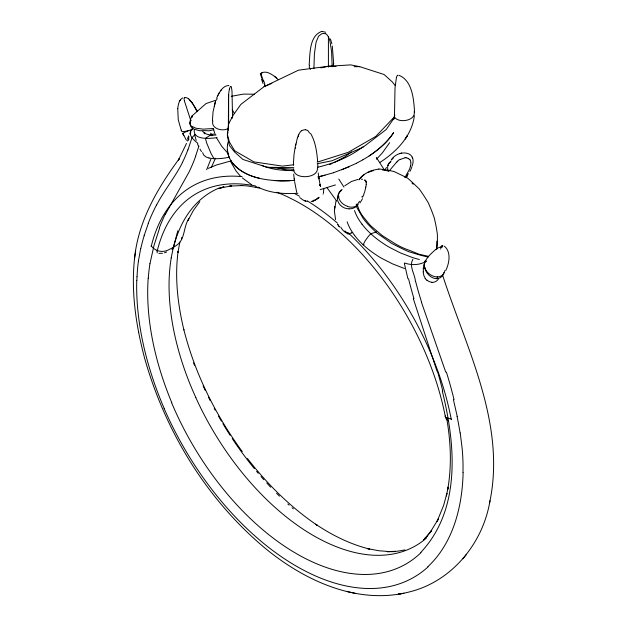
<?xml version="1.0" encoding="UTF-8"?>
<svg xmlns="http://www.w3.org/2000/svg" width="627" height="627" viewBox="0 0 627 627"><rect width="100%" height="100%" fill="white"/><g stroke="black" fill="none" stroke-linecap="round" stroke-linejoin="round"><path stroke-width="0.94" d="M232.546 117.382L232.006 91.581A50.097 10.651 -81.2 0 0 231.896 90.312L231.308 86.644L230.564 86.361M313.908 68.57L314.393 54.04L315.914 43.138A50.152 39.532 -25 0 1 316.306 41.578L318.579 36.17L321.549 33.889A5.627 4.436 -25 0 1 325.335 33.756M463 472.609L463.039 464.968A198.156 117.069 60.6 0 0 462.123 448.203L460.226 432.959M309.158 64.965C310.13 53.985 309.142 35.637 321.917 31.366M212.42 120.792L213.047 111.841L215.563 101.057M229.38 89.222A11.106 2.359 -81.2 0 0 228.675 94.23L228.612 95.124A25.911 1.662 -87.4 0 0 228.596 95.665L228.542 97.977A49.894 3.198 -87.4 0 0 228.51 99.748L228.338 129.954M293.334 165.214L293.992 154.791L295.67 143.998M136.874 280.488L137 276.734M227.546 144.79C224.803 163.138 243.597 175.004 259.272 178.186M394.446 117.962L394.994 88.799A50.097 10.651 -81.2 0 1 395.104 87.075L396.436 77.387M394.446 118.025L394.422 118.456M177.723 108.698C178.209 104.897 178.836 99.842 182.708 97.93M177.739 108.447L178.248 119.749L181.399 130.8M186.509 143.418L178.381 160.23L179.306 158.607C157.393 188.374 137.932 221.692 134.46 259.272C131.004 292.433 136.106 325.915 144.547 357.97C165.144 431.133 206.526 499.319 265.111 548.21C304.573 580.727 357.719 605.384 409.556 591.88C451.895 581.441 483.135 543.1 489.985 500.746M295.568 148.191L295.638 147.58M435.475 249.64C430.984 253.755 425.49 258.277 424.213 264.484A11.85 9.319 34.1 0 0 424.354 266.303L424.503 266.961M423.178 268.677L424.267 263.669M214.277 106.206L215.672 100.563M135.644 250.729L134.46 259.272M228.432 128.174C223.847 132.038 210.586 129.013 212.843 120.886M138.379 261.294L140.699 248.48M295.944 145.119L296.273 142.964M227.922 132.007L227.35 135.73L229.38 145.44L234.647 152.071L242.939 159.47L267.243 167.299L293.412 169.337M228.204 130.142L228.494 128.276M323.516 192.395L323.728 189.487A11.435 6.599 60 0 0 323.657 188.461M414.353 115.776C411.829 136.145 396.327 151.891 379.79 162.511M149.939 263.732L153.983 245.58L159.619 227.907M171.179 257.916L173.358 247.359L177.817 230.767M296.328 142.658L297.041 139.312A49.784 40.528 -7.8 0 1 297.457 137.807M323.414 192.936L323.493 192.505M489.46 503.457C506.702 424.166 466.261 348.541 442.662 275.355M151.091 246.301L151.178 245.847C155.684 251.733 163.294 253.136 169.737 249.201A46.719 32.722 13.9 0 0 172.55 247.814L174.141 246.905A46.719 32.722 13.9 0 0 176.618 245.228C185.388 239.42 183.217 226.77 188.86 218.721L188.069 220.289L193.453 210.335L199.801 201.682M410.701 165.52L410.505 166.327M179.855 242.132L177.927 252.603L178.107 251.388C174.619 277.651 177.731 304.369 183.923 329.998L183.829 329.637C194.942 373.668 215.586 415.011 242.281 451.644M227.436 144.806L228.267 141.443M365.823 186.901L365.87 186.697A4.75 1.505 -85.3 0 0 366.199 184.557M157.087 250.824L157.142 252.853M333.595 66.509L333.274 64.001M387.847 165.7L387.721 166.304A11.811 9.28 34.1 0 0 388.215 170.905M408.232 173.428L408.083 173.992A8.175 6.427 34.1 0 1 407.762 174.808A11.568 9.099 34.1 0 1 405.379 177.59M181.587 239.616L181.697 237.468M412.276 165.622C417.472 150.002 397.056 149.594 391.138 160.238M336.025 200.82L334.387 210.993L335.586 219.599M387.87 165.591L388.105 164.854M187.52 141.083L188.993 136.694M365.408 188.547L365.525 188.139M297.464 137.768L298.138 135.816A25.872 21.059 -7.8 0 1 298.319 135.369L298.632 134.664M198.892 146.067L195.616 156.162M144.132 235.611L148.317 223.447M411.994 166.602L411.241 168.624M187.912 149.978L192.027 137.603L195.193 134.382M210.844 159.25L206.636 169.745M309.417 65.271L309.244 67.316L310.522 69.299M445.413 415.74L445.186 416.657L446.267 419.11L448.258 420.929M189.989 134.045L190.2 133.512M337.514 198.124L337.42 198.344A11.913 10.675 23.5 0 1 341.401 190.483M394.877 114.976L393.827 117.484L375.777 136.427L348.244 152.322L317.191 162.166M190.663 132.407L190.906 131.842M216.636 98.102C218.988 93.023 222.319 85.711 228.879 85.468M211.26 167.574L215.476 158.231M293.71 168.835C292.809 179.949 318.492 178.891 317.419 168.02M394.697 117.32C398.639 123.347 416.069 121.011 414.204 111.543M410.959 169.314L409.893 171.453M445.813 270.425C449.293 263.222 451.362 252.023 444.441 246.207M165.418 214.285L188.852 172.394A295.027 174.753 57.7 0 0 195.679 156.217M191.697 130.134L192.818 128.002M362.296 196.259L361.92 197.011M182.418 162.612C174.909 177.457 164.188 190.381 156.523 205.139M204.143 133.919L204.88 132.493M394.649 117.257L386.201 129.53L362.962 147.29L332.192 160.708L317.286 163.725M217.694 95.727L218.016 95.124M218.917 93.423L219.215 92.874M441.204 247.344L441.518 246.795M441.8 246.301L442.137 245.768M385.417 169.165L386.444 167.472M359.522 201.275L357.147 204.974M412.895 259.296C408.741 266.169 414.972 274.164 415.419 281.327M389.633 142.69L382.486 152.714L376.482 159.25M180.498 99.693L179.808 100.735M404.87 177.59L409.525 169.227A61.901 38.153 24.5 0 0 410.379 166.343M347.382 206.385A12.336 9.695 34.1 0 0 350.031 207.035L350.705 207.114A8.175 6.427 34.1 0 0 351.731 207.161A11.568 9.099 34.1 0 0 356.591 205.789L356.967 205.248M388.936 171.234L396.444 162.362M393.505 132.767C385.848 144.21 374.828 152.957 362.962 159.72M393.607 132.775C387.361 142.274 378.465 149.649 369.099 155.943M423.405 539.878L427.026 536.391L424.973 538.374L431.65 530.528L429.879 532.785L438.383 518.929L437.105 521.405L443.681 505.252L446.886 493.363L446.369 495.965L448.133 487.116L447.654 489.687C451.902 466.049 450.797 441.729 446.651 418.17M221.417 89.732L220.618 90.743M426.611 536.861L431.65 530.528M462.961 558.743L466.574 554.244M192.669 128.214C186.384 133.817 193.382 139.719 197.858 143.348M440.42 247.336L441.925 245.839M420.811 552.403C461.284 509.226 455.5 444.457 442.301 391.107M392.016 159.234L393.638 157.596M311.157 201.557L315.224 200.279L319.104 197.34L315.804 199.668L313.429 200.421M317.685 198.626L318.477 197.905L317.474 198.798M397.048 161.837L397.722 161.28M318.093 198.226L318.688 197.732M344.764 185.804L351.386 181.509L357.907 179.424M351.52 151.891L345.069 156.734L333.823 162.816M363.441 146.412C350.023 156.868 333.909 163.467 317.427 167.299M171.963 249.577L172.84 248.645A8.778 5.071 60 0 0 173.358 247.367M435.553 249.57L438.249 247.869M395.276 85.625L392.353 81.988L384.061 74.503L359.757 66.674L350.752 64.887L328.415 66.243L298.444 70.193L264.038 86.683L240.799 104.443L233.173 115.258L228.636 123.848L227.35 134.374L229.38 141.945L234.647 150.754L253.943 161.891L282.315 166.108L293.797 164.783M364.013 174.933L363.433 175.325A26.718 17.775 -88.5 0 0 361.763 176.681A25.292 16.827 -88.5 0 0 359.216 179.518M194.464 129.632A92.145 20.236 -20.8 0 0 194.19 131.592L194.934 134.272L197.199 136.349A88.979 19.547 -20.8 0 0 198.359 136.921L200.515 137.619A76.807 16.866 -20.8 0 0 205.452 138.308A41.946 28.317 79.4 0 0 206.879 143.497L211.127 153.67L213.956 158.655L214.575 158.247M182.755 133.245L186.446 140.33M400.332 159.454L405.034 157.8M442.247 245.619L442.427 245.533A10.635 1.826 -67.2 0 1 442.529 245.494M356.418 163.263L363.025 159.752M367.978 172.644L368.723 172.276A26.718 21.953 -76.8 0 1 371.004 171.343A25.292 20.785 -76.8 0 1 373.339 170.709M188.21 130.761L182.543 133.41L183.821 135.722M356.473 163.302L341.637 169.823M262.18 72.693L261.467 73.006C265.926 70.475 271.076 73.868 274.65 76.47M424.871 261.984L426.054 261.561M425.341 261.78C419.055 265.213 411.351 265.37 404.509 262.987M264.038 86.683L271.828 83.367M208.211 168.404L216.48 164.979L231.355 160.818M329.473 164.619L332.083 163.537M349.341 166.696L333.517 172.707M438.884 247.555L439.817 247.257M164.407 252.838L166.633 252.023M335.453 184.918L320.178 189.652M312.481 201.298L314.049 200.805M191.987 129.562L191.063 129.875A11.85 2.618 -20.8 0 1 189.103 130.479L188.413 130.659M215.79 100.265L206.071 103.549L191.69 116.246A58.327 3.127 -62.9 0 0 190.647 119.02L189.62 123.37A73.147 16.224 -64 0 0 190.914 125.619L190.945 125.659A74.299 16.474 -64 0 0 192.771 126.725L195.93 128.229L203.14 129.131A50.246 24.077 -61.1 0 0 205.46 128.997L213.345 128.527M364.013 244.522L363.158 244.804A67.661 53.209 34.2 0 1 357.202 238.66L354.474 235.329M218.329 188.664L223.925 186.838L219.834 188.131L231.692 185.811L229.701 186.07L242.335 185.568L240.549 185.467L247.132 185.905L259.813 187.975M376.568 231.888L370.816 233.769A41.946 12.705 -29.7 0 0 368.206 236.638L365.157 240.799L363.158 244.804A75.922 59.706 34.2 0 0 372.179 252.187L377.666 255.926A88.164 69.331 34.2 0 0 381.404 258.191L392.478 263.849L403.968 268.309A91.73 72.136 34.2 0 0 404.556 268.481M401.695 153.043L400.089 153.537M318.046 176.986L333.54 172.762M394.234 118.879L392.902 119.216M188.296 130.69L187.551 130.871A11.639 2.571 -20.8 0 1 181.462 130.134M351.253 233.142L349.592 233.44M318.038 176.932L325.029 175.239M184.824 97.694L185.216 97.632M320.93 67.912L328.415 66.243L336.072 66.423M404.956 549.91L397.73 551.196L387.22 551.635L395.198 551.572L387.22 551.635M231.261 96.331L243.386 94.097L254.46 94.215M213.783 129.687L208.775 130.839L206.103 130.69A51.665 6.662 12.5 0 0 203.704 130.635L199.762 130.769L193.649 129.037A82.803 11.184 12.8 0 1 190.498 125.682L190.169 122.328A71.917 19.445 11.3 0 1 190.812 120.564A67.489 18.246 11.3 0 1 191.078 120.141M403.953 593.205L398.2 594.184L400.904 593.73M440.648 247.022L441.118 246.975M378.904 169.086L377.14 169.361A26.115 10.722 -0.3 0 0 369.264 171.484L363.973 174.533A26.115 14.687 -13.4 0 0 358.965 179.847M364.789 180.129L365.282 180.161A7.516 2.179 -83 0 1 365.447 180.247M162.495 253.269L158.882 253.355M221.315 158.451L218.611 158.647A67.661 14.86 -20.8 0 1 213.956 158.655M321.627 31.389L325.609 32.212M294.721 180.435L281.468 180.944L273.49 180.521M297.911 193.249C284.415 194.166 270.182 193.288 257.916 187.089M437.536 276.86L437.176 276.86M216.049 135.056L214.52 135.087A61.908 13.598 -20.8 0 1 210.719 134.923A71.415 15.683 -20.8 0 1 206.832 134.162L204.3 132.995L202.662 131.341M293.938 170.434C282.973 170.763 271.734 169.666 261.569 165.309M289.893 180.788C269.696 181.219 245.729 179.283 231.951 162.511M354.106 66.658L359.757 66.674M267.243 167.299L293.797 167.652M441.604 246.889L442.09 246.952M305.451 129.742L307.786 130.494L309.722 133.19M389.861 551.619L378.857 550.749L367.477 548.609L369.781 549.127C350.36 544.361 332.232 535.293 315.671 524.219L317.152 525.222C290.364 507.125 267.212 484.013 247.453 458.509M293.522 170.803L286.586 170.136L277.667 167.762M361.371 179.197L362.563 179.306M399.038 75.318C412.519 80.773 413.742 99.591 414.58 112.178M431.917 282.283L429.291 281.641L426.901 280.167M428.602 256.388L418.867 254.17L409.721 250.439A73.147 72.489 -29.2 0 1 400.724 246.756L400.543 246.67A74.299 73.633 -29.3 0 1 392.345 241.951L382.141 235.478L371.153 226.128A50.246 49.604 -66.2 0 1 368.284 223.008L362.022 215.186L359.616 211.08A28.866 27.032 -58 0 1 357.931 206.565L356.841 203.979M346.355 591.394L355.305 593.361M307.112 201.424L303.029 200.013L299.808 197.599M209.01 157.996L206.855 157.306A88.164 19.366 -20.8 0 1 205.695 156.742L203.571 154.932L202.654 152.627M304.456 200.64L305.561 201.008L304.22 200.554M425.2 261.2L425.921 261.506M445.601 417.394L451.307 419.126L451.448 419.706M257.956 187.747L255.887 186.893L258.191 187.849M251.748 184.793L242.32 177.943M231.582 117.625L232.366 118.166M276.382 77.897L278.294 79.66M344.921 230.885L345.367 231.292M188.492 98.839A10.635 10.408 -22.9 0 1 188.852 99.129L191.36 101.715A35.143 33.388 -41.1 0 1 192.301 102.914M411.994 183.076L413.217 184.197M345.814 231.7L347.601 233.354A9.091 4.906 59.5 0 1 340.727 227.092M210.562 133.167L212.827 135.322M211.62 135.785L210.711 134.93L205.46 138.301A68.429 15.032 -20.8 0 0 210.139 138.308L212.859 138.12A44.948 9.875 -20.8 0 0 217.02 137.595M189.425 99.654L193.132 104.411L197.113 111.661M228.385 153.819L221.786 146.373L216.644 138.018M240.682 176.43L236.003 170.952L230.728 161.742M362.006 224.223L364.781 227.585A68.429 53.812 34.2 0 0 370.816 233.769A76.807 60.396 34.2 0 0 379.931 241.191L385.472 244.945A88.979 69.973 34.2 0 0 389.234 247.218L400.402 252.893L411.97 257.352A92.145 72.466 34.2 0 0 419.4 259.5M337.498 224.004L339.497 227.013M192.301 102.914L197.286 111.151M326.933 187.583L336.621 200.993M337.929 224.748L338.972 226.331M425.239 278.333L423.86 275.567L423.131 271.875M376.325 157.369L384.586 170.285M338.784 179.048L343.949 187.112M310.561 133.379C315.585 141.851 316.831 151.969 317.662 161.609M320.483 186.423L319.77 184.495L320.248 185.38M199.989 149.093L201.455 151.601M328.368 36.687L328.681 37.346A25.872 21.059 -7.8 0 1 328.861 37.777L329.536 39.673A49.784 40.528 -7.8 0 1 329.959 41.178L331.605 51.751L332.169 66.76M232.225 109.545L233.346 111.692M233.597 112.202L234.098 113.221M197.552 144.022L198.688 146.569M319.935 184.871L320.46 186.054M195.836 397.573L192.458 389.923A203.759 117.641 60 0 1 171.226 257.948M260.832 73.351L261.287 74.77M192.128 117.406L191.69 116.246A63.492 31.311 -14.6 0 0 192.614 116.089M412.472 158.082L412.166 157.252M229.686 158.529L228.11 154.234L227.374 149.634M190.796 120.643L184.385 100.837M424.761 267.831L424.534 267.078M265.205 86.667L264.868 85.711M215.124 134.507L213.352 128.66M264.461 84.339L264.868 85.523A54.243 5.4 71.1 0 0 265.307 86.565M263.387 81.463L262.932 80.099M263.066 80.209L261.318 74.864M421.485 302.363L445.75 372.125M330.437 38.952L331.072 40.935M261.616 76.094L260.832 73.477M196.212 140.401L194.746 135.22M413.311 298.679L436.933 371.043M356.301 204.755L356.591 205.789M356.567 205.711L356.583 205.75A11.349 8.919 34.1 0 0 357.711 204.919M296.72 192.387L294.596 181.556M331.299 41.719L331.84 43.819M320.303 185.811L318.853 177.849M407.911 278.725L404.368 263.559M453.407 399.587L457.208 416.359M184.346 100.602L184.103 99.466M138.536 331.722L138.638 332.271M332.286 45.99L333.705 63.876M318.743 177.073L318.986 178.875L318.234 172.966M293.679 174.196L294.337 179.573M294.212 178.601L294.463 180.537M184.189 98.11L184.111 98.705M317.787 164.219L317.842 167.534M328.415 36.781L328.415 67.12M298.585 134.774L298.585 136.733M228.636 94.395L228.636 124.734M440.546 249.099A35.143 1.356 -65.8 0 1 440.891 248.449M444.911 270.527A10.965 8.621 34.1 0 1 437.607 276.977M437.74 277.283A12.65 5.98 82.6 0 1 436.4 278.702M424.651 267.212A11.913 9.452 55.5 0 0 436.173 278.686A11.02 8.739 55.5 0 0 443.869 272.51M437.144 276.993A11.639 9.154 34.1 0 1 424.887 267.87M442.654 246.725A0.807 0.564 6.5 0 1 442.49 246.881M442.834 245.768A4.028 0.69 -66.5 0 1 442.834 246.066M423.358 271.828A19.539 17.188 -52.1 0 1 423.444 268.677M426.869 280.214A11.568 10.424 -56.4 0 1 425.13 278.419M438.383 279.093A10.878 8.825 71.6 0 1 431.925 282.377M184.283 97.836A0.807 0.408 -10.5 0 1 184.581 97.687M188.445 98.8A7.736 7.579 -23.7 0 0 187.52 98.18L187.457 98.141A4.953 4.851 -25 0 0 186.995 97.922A4.028 3.95 -26.1 0 0 185.757 97.624M187.606 138.732A19.539 2.963 -63.8 0 1 188.57 135.863M188.523 140.182A11.568 1.254 -61.6 0 1 189.009 138.935M173.499 247.493A203.728 117.625 60 0 1 219.168 187.982M157.228 250.949A209.732 121.089 60 0 1 244.483 184.291A211.918 122.351 60 0 1 255.597 185.984M151.326 245.972A218.204 125.98 60 0 1 242.093 176.642M445.483 417.363A209.974 121.23 60 0 0 294.047 200.091L286.774 196.447A211.918 122.351 60 0 0 276.836 192.246M294.494 193.508A218.455 126.129 60 0 1 299.549 196.259M307.301 200.859A218.455 126.129 60 0 1 337.326 222.977M347.914 232.492A218.455 126.129 60 0 1 451.197 419.095M426.407 538.084A204.339 117.978 60 0 1 195.789 397.581M413.985 298.758A294.721 161.641 61.4 0 1 408.585 278.882M437.411 371.074A297.276 178.35 60.2 0 1 442.78 391.185M420.991 552.661A215.163 127.124 60.8 0 1 171.626 402.777M171.822 402.738A214.293 125.572 61.2 0 1 148.199 278.129M148.285 278.184A201.353 117.704 61.3 0 1 149.955 263.74M159.438 227.719A297.253 172.597 61.8 0 1 165.277 214.128M421.657 302.371A247.085 137.438 61 0 1 415.599 281.366M446.4 372.148A304.84 182.708 60.2 0 1 454.042 399.689M457.059 416.328A263.701 156.35 60.5 0 1 460.069 432.904M463.11 472.68A230.227 136.122 60.6 0 1 427.826 566.714M427.99 566.957A230.634 136.161 60.7 0 1 164.102 408.459M164.196 408.443A229.968 134.687 61.1 0 1 136.749 280.418M137.031 276.75A198.163 115.752 61.2 0 1 138.402 261.31M140.777 248.543A263.724 153.584 61.4 0 1 144.186 235.666M148.246 223.377A304.847 176.916 61.7 0 1 156.476 205.076M187.834 149.908A245.917 144.759 58.3 0 1 182.355 162.55M293.311 508.842A215.163 121.277 59.2 0 1 292.096 507.784M289.071 505.111A215.163 121.277 59.2 0 1 287.864 504.022M279.501 496.145A215.163 121.277 59.2 0 1 276.554 493.23M270.723 487.226A215.163 121.277 59.2 0 1 266.702 482.892M263.865 479.741A215.163 121.277 59.2 0 1 261.051 476.544M258.269 473.299A215.163 121.277 59.2 0 1 256.608 471.324M254.421 468.675A215.163 121.277 59.2 0 1 232.233 438.532M230.101 435.271A215.163 121.277 59.2 0 1 222.891 423.68M221.402 421.156A215.163 121.277 59.2 0 1 218.478 416.093M215.179 410.136A215.163 121.277 59.2 0 1 214.254 408.42M210.217 400.677A215.163 121.277 59.2 0 1 208.485 397.22M205.139 390.26A215.163 121.277 59.2 0 1 203.124 385.895M194.464 365.267A214.293 121.818 58.8 0 1 193.563 362.884M426.274 260.997A92.145 72.466 34.2 0 1 425.13 260.777M362.061 224.2A44.948 35.347 34.2 0 1 354.49 210.531M354.529 235.305A44.251 34.798 34.2 0 1 347.146 221.809M213.94 158.662A75.922 16.678 -20.8 0 1 209.018 157.988M228.808 157.338A44.251 9.718 -20.8 0 1 221.37 158.419M212.169 134.358A83.626 18.371 -20.8 0 1 213.407 133.943M348.98 208.846A11.02 9.883 23.6 0 1 337.318 198.344M337.781 198.116A12.65 5.972 -11.5 0 1 338.941 196.51M347.397 206.252A10.863 8.543 34.1 0 1 338.47 196.463M357.163 205.774A12.054 10.808 23.6 0 1 349.074 208.862M338.408 196.149A11.631 9.146 34.1 0 1 342.123 189.432M366.027 181.65A4.585 1.199 -85.6 0 1 366.129 182.449A4.483 1.152 -85.7 0 1 366.16 182.7M365.972 181.321A5.024 1.356 -85.1 0 1 366.011 181.524M365.572 180.427A4.499 1.238 -84.8 0 1 365.933 181.438M364.436 180.184A17.18 4.977 -81.6 0 1 364.796 180.098M358.111 204.512A11.678 9.178 34.1 0 1 357.946 204.684M362.492 198.696A104.2 44.078 87.6 0 1 359.984 202.858M363.926 194.394A59.965 23.701 -89.7 0 1 362.563 197.16M364.922 191.259A36.601 13.614 -88 0 1 363.895 193.751M365.478 188.821A20.409 7.14 -86.6 0 1 364.906 190.561M365.847 187.034A11.317 3.738 -85.8 0 1 365.549 188.202M366.207 182.629A4.734 1.301 -85.4 0 1 366.215 184.44M349.255 234.075A10.236 6.631 -44.3 0 1 347.342 233.73M352.742 232.327A6.435 3.441 -30.5 0 1 351.308 232.868M387.988 165.583A11.913 7.555 40.1 0 1 390.793 161.915M407.331 175.231A12.054 7.649 40.1 0 1 405.967 177.77M407.393 174.776A11.02 6.999 40.1 0 1 407.315 175.16M388.215 164.909A11.631 9.146 34.1 0 1 390.872 161.335M410.826 162.283A26.553 16.435 20.2 0 1 410.646 165.403M410.034 159.822A7.305 4.554 17.7 0 1 410.771 161.907M408.561 158.741A4.514 2.869 15.4 0 1 409.917 159.791M406.907 158.012A4.538 2.986 13.4 0 1 408.632 158.67M405.073 157.698A4.608 3.041 13.3 0 1 406.798 157.871M397.51 161.17A35.919 21.553 10.1 0 1 400.081 159.297M396.413 162.346A54.243 31.624 7.4 0 1 397.016 161.813M216.495 100.03A4.75 4.342 31.8 0 1 217.232 98.635M263.034 83.548A61.901 8.339 67.7 0 1 261.443 78.861M261.671 77.764A26.553 2.14 69.1 0 1 260.291 73.335M264.868 84.183A35.919 2.061 71.1 0 1 263.708 80.765M323.226 193.782A33.255 19.202 60 0 1 323.117 194.19M301.665 130.792A5.627 4.436 -25 0 1 305.443 129.765M298.742 134.68A11.106 8.754 -25 0 1 301.36 130.777M396.515 77.184A5.627 1.199 -81.2 0 1 397.534 75.444M397.62 75.201A11.106 2.359 -81.2 0 1 397.91 75.624M325.64 33.646A11.106 8.754 -25 0 1 328.258 36.734M229.466 89.105A5.627 1.199 -81.2 0 1 230.485 86.487M382.611 170.066A31.734 29.955 -62.4 0 1 388.403 171.061M428.155 257.015A67.489 25.715 20.5 0 1 426.564 256.67A71.917 27.4 20.5 0 1 420.145 255.103L408.843 251.74A82.803 26.616 28.2 0 1 391.46 243.245L376.709 232.93L370.581 226.974A51.665 12.305 43.1 0 1 367.641 223.957L363.292 218.627L357.053 207.858A30.057 10.722 67.2 0 1 356.246 204.849M436.878 241.144A73.375 58.695 -18.3 0 1 436.525 248.903M378.794 169.008A30.268 7.555 14.1 0 1 394.179 171.586L407.425 177.99A28.866 4.53 41.7 0 1 411.194 181.297L419.11 188.805L421.54 192.254A50.246 12.054 52.3 0 1 423.86 195.695L428.116 202.466A67.692 20.503 60.2 0 1 434.213 217.757A73.759 24.249 68.2 0 1 437.38 234.482A63.492 26.115 77.2 0 1 436.745 249.248M334.755 206.698L334.497 208.815L334.755 206.698M407.448 135.479L405.277 138.88L407.448 135.479M276.523 78.007L274.516 76.369L276.523 78.007"/></g></svg>
